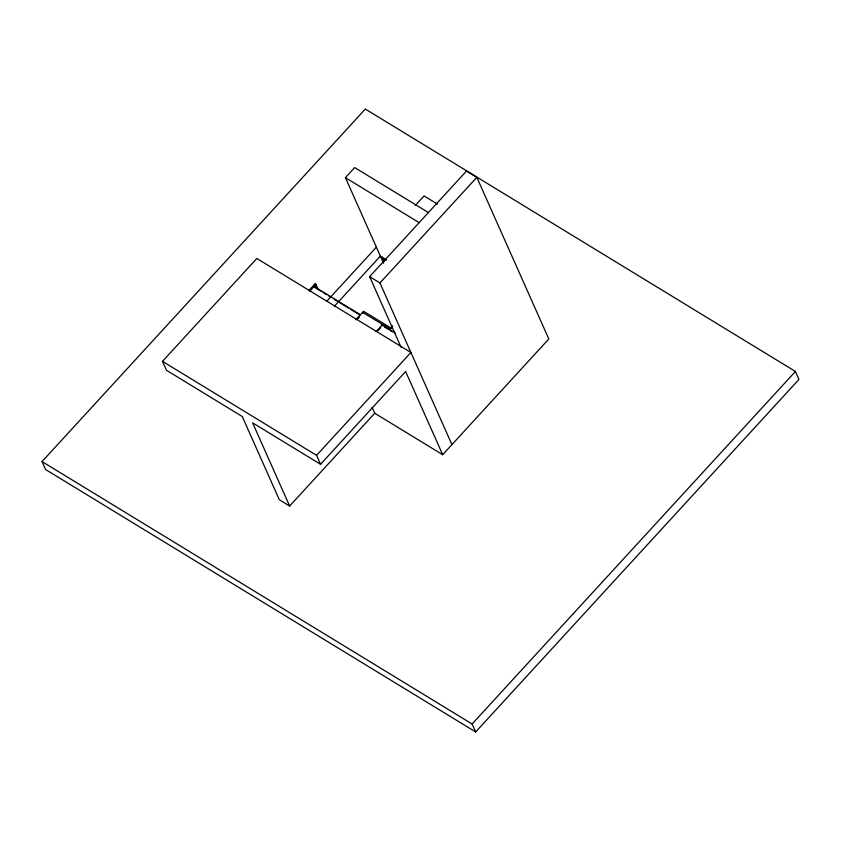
<?xml version="1.0" encoding="UTF-8"?>
<svg xmlns="http://www.w3.org/2000/svg" width="841" height="841" viewBox="0 0 841 841"><rect width="100%" height="100%" fill="white"/><g stroke="black" fill="none" stroke-linecap="round" stroke-linejoin="round"><path stroke-width="1.26" d="M42.05 461.572L365.33 109.046L795.407 371.47L798.95 379.428L475.67 731.954L45.593 469.53L42.05 461.572L472.116 723.996L475.67 731.954M372.09 407.307L374.739 413.246L289.64 506.03L279.317 499.733L242.271 416.526L166.465 370.271L162.492 361.346L256.831 258.471L410.913 352.484L316.573 455.359L320.547 464.295L405.635 371.501L442.681 454.708L548.816 338.986L476.836 177.325L466.503 171.017L369.63 276.657L401.083 347.301M383.528 263.233L345.42 177.651L354.671 167.559L428.416 212.552M309.036 290.366L315.007 283.848L315.953 284.426L318.056 289.157M309.74 291.196L315.953 284.426M326.844 301.183L376.369 247.17M334.361 306.261L380.353 256.106L386.366 259.774M451.932 444.616L379.964 282.954L476.836 177.325M355.827 319.78L363.596 311.296L391.443 328.295M357.888 318.728L359.601 316.868M376.137 331.533L382.14 324.983L395.217 332.962M378.219 330.471L380.794 327.664M389.309 329.619L392.736 325.877M472.116 723.996L795.407 371.47M415.139 205.498L424.085 195.932L437.499 204.111M345.42 177.651L419.165 222.644M382.466 258.282L385.798 260.321M369.63 276.657L379.964 282.954M390.497 329.325L362.65 312.326L363.018 313.146M384.684 327.128L387.953 329.125M390.129 330.45L392.316 331.785M360.411 314.765L314.071 286.487L314.397 287.212M315.501 287.885L321.01 291.259M323.217 292.605L326.529 294.623M328.736 295.969L330.944 297.315M334.255 299.333L337.567 301.351M339.775 302.697L348.605 308.09M350.802 309.435L359.633 314.818M374.739 413.246L442.681 454.708M162.492 361.346L316.573 455.359M320.547 464.295L252.605 422.834L289.64 506.03M381.93 257.062L384.043 261.824M382.14 324.983L382.508 325.793M315.007 283.848L317.11 288.579"/></g></svg>
